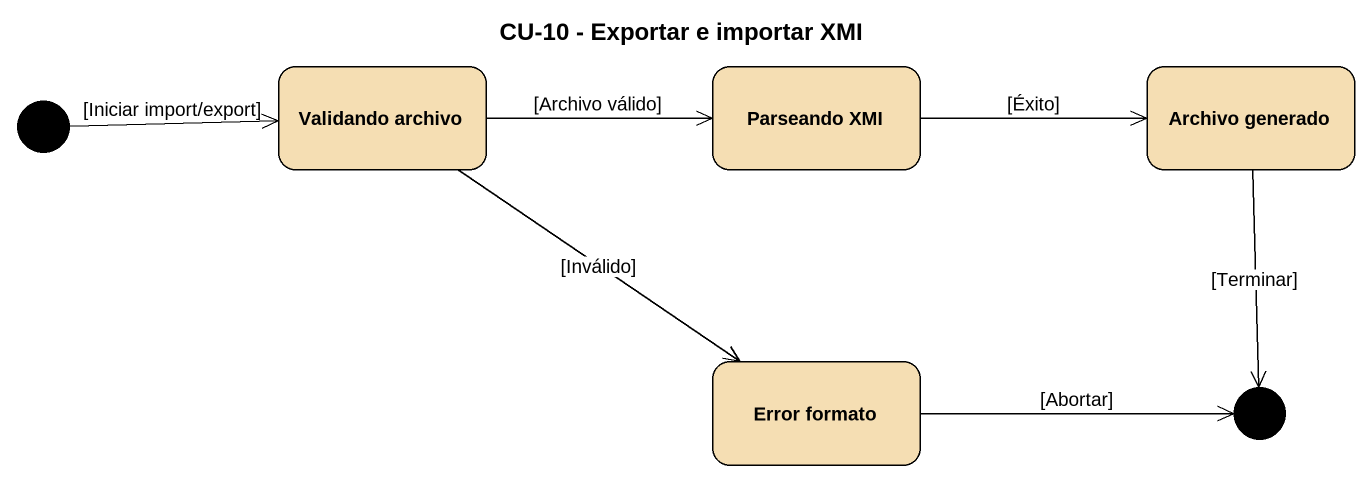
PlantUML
@startuml
title CU-10 - Exportar e importar XMI
hide empty description
state junction1 <<choice>>
state "Validando archivo" as Validando_archivo #F5DEB3
state "Parseando XMI" as Parseando_XMI #F5DEB3
state "Archivo generado" as Archivo_generado #F5DEB3
state "Error formato" as Error_formato #F5DEB3
state junction2 <<choice>>
junction1 -right-> Validando_archivo : [Iniciar import/export]
Validando_archivo -right-> Parseando_XMI : [Archivo válido]
Validando_archivo --> Error_formato : [Inválido]
Parseando_XMI -right-> Archivo_generado : [Éxito]
Archivo_generado --> junction2 : [Terminar]
Error_formato -right-> junction2 : [Abortar]
@enduml
